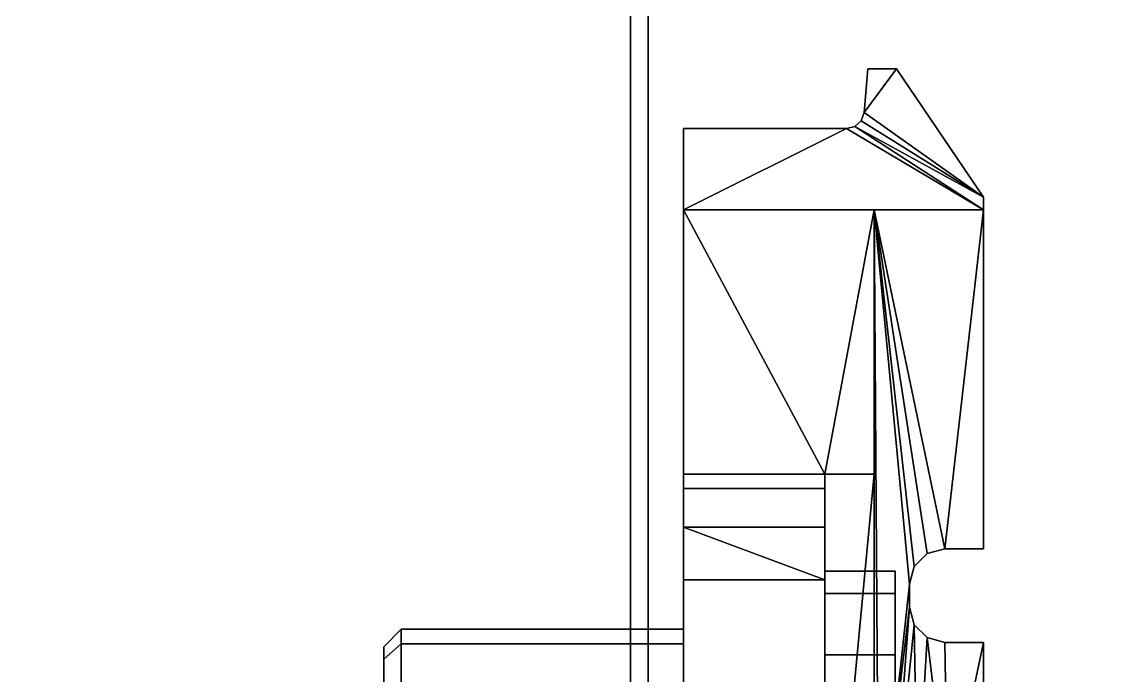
# Model space of a CAD drawing. Extents: x -234 to 3254, y -500 to 80.
# Drawn here: x 1538.75 to 1569.95, y -390.97 to -372.42 of the extents above; entities that cross this region are included whole.
import ezdxf

# ---------------------------------------------------------------- set-up
doc = ezdxf.new("R2010")
doc.units = 0

# ---------------------------------------------------------------- blocks, each defined once
blk = doc.blocks.new('Rack florencia.alacena 2p torre[1].Suelo1', base_point=(18, 19))
at = {"layer": 'e-negro', "color": 0}
for points in [[(18, 19), (18, 450), (982, 450), (982, 19)], [(18, 19, 18), (18, 450, 18), (982, 450, 18), (982, 19, 18)]]:
    blk.add_3dface(points, dxfattribs=at)
at = {"layer": 'negro', "color": 0}
blk.add_3dface([(18, 19, 18), (18, 450, 18), (18, 450), (18, 19)], dxfattribs=at)
blk = doc.blocks.new('Rack florencia.alacena 2p torre[1].Suelo')
at = {"layer": 'Taladro', "extrusion": (1, 0, 0)}
blk.add_circle((68.92, 9, 18), 2.6, dxfattribs=at)
blk.add_circle((68.92, 9, 18), 2.6, dxfattribs=at)
blk.add_circle((68.92, 9, 18), 2.6, dxfattribs=at)
at = {"layer": 'e-negro'}
blk.add_blockref('Rack florencia.alacena 2p torre[1].Suelo1', (18, 19), dxfattribs=at)
blk = doc.blocks.new('Rack florencia.alacena 2p torre[1].Techo1', base_point=(982, 19, 381))
at = {"layer": 'e-negro', "color": 0}
for points in [[(982, 19, 381), (982, 450, 381), (18, 450, 381), (18, 19, 381)], [(982, 19, 363), (982, 450, 363), (18, 450, 363), (18, 19, 363)], [(18, 450, 363), (18, 19, 363), (18, 19, 381), (18, 450, 381)]]:
    blk.add_3dface(points, dxfattribs=at)
blk = doc.blocks.new('Rack florencia.alacena 2p torre[1].Techo')
at = {"layer": 'Taladro', "extrusion": (1, 0, 0)}
blk.add_circle((68.92, 372, 18), 2.6, dxfattribs=at)
blk.add_circle((68.92, 372, 18), 2.6, dxfattribs=at)
blk.add_circle((68.92, 372, 18), 2.6, dxfattribs=at)
at = {"layer": 'e-negro'}
blk.add_blockref('Rack florencia.alacena 2p torre[1].Techo1', (982, 19, 381), dxfattribs=at)
blk = doc.blocks.new('Rack florencia.alacena 2p torre[1].Lateral Izquierdo1', base_point=(0, 19, 381))
at = {"layer": 'e-negro', "color": 0}
blk.add_3dface([(18, 19, 381), (18, 450, 381), (18, 450), (18, 19)], dxfattribs=at)
at = {"layer": 'negro', "color": 0}
for points in [[(18, 19, 381), (18, 450, 381), (0, 450, 381), (0, 19, 381)], [(18, 450), (18, 19), (0, 19), (0, 450)]]:
    blk.add_3dface(points, dxfattribs=at)
blk = doc.blocks.new('Rack florencia.alacena 2p torre[1].Lateral Izquierdo2', base_point=(19.5, 61.75, 336.5))
at = {"layer": 'ACCESSORY', "color": 0, "invisible_edges": 8}
for points in [[(25.53, 76.25, 316.25), (24.614, 75.006, 316.25), (28, 72.611, 316.25), (25.53, 76.25, 316.25)], [(25.53, 76.25, 316.25), (24.723, 76.25, 316.25), (24.614, 75.006, 316.25), (25.53, 76.25, 316.25)], [(25.53, 76.25, 305.75), (28, 72.611, 305.75), (24.614, 75.006, 305.75), (25.53, 76.25, 305.75)], [(24.723, 76.25, 305.75), (25.53, 76.25, 305.75), (24.614, 75.006, 305.75), (24.723, 76.25, 305.75)], [(24.614, 75.006, 316.25), (24.534, 74.775, 316.25), (28, 72.611, 316.25), (24.614, 75.006, 316.25)], [(24.534, 74.775, 305.75), (24.614, 75.006, 305.75), (28, 72.611, 305.75), (24.534, 74.775, 305.75)], [(24.116, 74.55, 316.25), (28, 72.25, 316.25), (24.353, 74.61, 316.25), (24.116, 74.55, 316.25)], [(24.116, 74.55, 316.25), (24.353, 74.61, 316.25), (24.353, 74.61, 305.75), (24.116, 74.55, 316.25)], [(24.116, 74.55, 305.75), (24.116, 74.55, 316.25), (24.353, 74.61, 305.75), (24.116, 74.55, 305.75)], [(24.353, 74.61, 305.75), (28, 72.25, 305.75), (24.116, 74.55, 305.75), (24.353, 74.61, 305.75)], [(24.534, 74.775, 316.25), (24.353, 74.61, 316.25), (28, 72.611, 316.25), (24.534, 74.775, 316.25)], [(24.534, 74.775, 305.75), (28, 72.611, 305.75), (24.353, 74.61, 305.75), (24.534, 74.775, 305.75)], [(28, 72.611, 316.25), (24.353, 74.61, 316.25), (28, 72.25, 316.25), (28, 72.611, 316.25)], [(28, 72.611, 305.75), (28, 72.25, 305.75), (24.353, 74.61, 305.75), (28, 72.611, 305.75)], [(19.5, 74.55, 316.25), (19.5, 72.25, 316.25), (24.116, 74.55, 316.25), (19.5, 74.55, 316.25)], [(19.5, 72.25, 316.25), (28, 72.25, 316.25), (24.116, 74.55, 316.25), (19.5, 72.25, 316.25)], [(19.5, 74.55, 316.25), (19.5, 72.25, 305.75), (19.5, 72.25, 316.25), (19.5, 74.55, 316.25)], [(19.5, 74.55, 305.75), (19.5, 72.25, 305.75), (19.5, 74.55, 316.25), (19.5, 74.55, 305.75)], [(19.5, 74.55, 305.75), (24.116, 74.55, 305.75), (19.5, 72.25, 305.75), (19.5, 74.55, 305.75)], [(19.5, 72.25, 305.75), (24.116, 74.55, 305.75), (28, 72.25, 305.75), (19.5, 72.25, 305.75)], [(28, 72.25, 316.25), (28, 72.611, 305.75), (28, 72.611, 316.25), (28, 72.25, 316.25)], [(28, 72.25, 316.25), (28, 72.25, 305.75), (28, 72.611, 305.75), (28, 72.25, 316.25)], [(19.5, 72.25, 319.5), (19.5, 64.75, 319.5), (23.5, 64.75, 319.5), (19.5, 72.25, 319.5)], [(19.5, 72.25, 319.5), (19.5, 72.25, 316.25), (19.5, 64.75, 319.5), (19.5, 72.25, 319.5)], [(19.5, 64.75, 319.5), (19.5, 72.25, 316.25), (19.5, 64.75, 302.5), (19.5, 64.75, 319.5)], [(24.9, 72.25, 319.5), (19.5, 72.25, 319.5), (23.5, 64.75, 319.5), (24.9, 72.25, 319.5)], [(19.5, 72.25, 319.5), (24.9, 72.25, 319.5), (24.9, 72.25, 316.5), (19.5, 72.25, 319.5)], [(19.5, 72.25, 316.25), (19.5, 72.25, 319.5), (24.9, 72.25, 316.5), (19.5, 72.25, 316.25)], [(19.5, 72.25, 305.75), (19.5, 64.75, 302.5), (19.5, 72.25, 316.25), (19.5, 72.25, 305.75)], [(19.5, 72.25, 302.5), (19.5, 64.75, 302.5), (19.5, 72.25, 305.75), (19.5, 72.25, 302.5)], [(19.5, 72.25, 305.75), (28, 72.25, 305.75), (24.9, 72.25, 305.5), (19.5, 72.25, 305.75)], [(19.5, 72.25, 302.5), (19.5, 72.25, 305.75), (24.9, 72.25, 305.5), (19.5, 72.25, 302.5)], [(24.9, 72.25, 302.5), (19.5, 72.25, 302.5), (24.9, 72.25, 305.5), (24.9, 72.25, 302.5)], [(24.9, 64.75, 319.5), (24.9, 72.25, 319.5), (23.5, 64.75, 319.5), (24.9, 64.75, 319.5)], [(24.9, 64.75, 302.5), (23.5, 64.75, 302.5), (24.9, 72.25, 302.5), (24.9, 64.75, 302.5)], [(24.9, 72.25, 319.5), (24.9, 64.75, 319.5), (24.9, 72.25, 316.5), (24.9, 72.25, 319.5)], [(24.9, 72.25, 316.5), (24.9, 64.75, 319.5), (24.9, 44.25, 316.5), (24.9, 72.25, 316.5)], [(25.034, 53.667, 316.5), (24.9, 72.25, 316.5), (24.9, 44.25, 316.5), (25.034, 53.667, 316.5)], [(25.034, 53.667, 316.5), (25.9, 61.63, 316.5), (24.9, 72.25, 316.5), (25.034, 53.667, 316.5)], [(25.9, 61.63, 316.5), (26.034, 62.13, 316.5), (24.9, 72.25, 316.5), (25.9, 61.63, 316.5)], [(26.034, 62.13, 316.5), (26.4, 62.496, 316.5), (24.9, 72.25, 316.5), (26.034, 62.13, 316.5)], [(26.9, 62.63, 316.5), (24.9, 72.25, 316.5), (26.4, 62.496, 316.5), (26.9, 62.63, 316.5)], [(28, 72.25, 316.5), (24.9, 72.25, 316.5), (26.9, 62.63, 316.5), (28, 72.25, 316.5)], [(28, 72.25, 305.5), (24.9, 72.25, 305.5), (28, 72.25, 305.75), (28, 72.25, 305.5)], [(24.9, 72.25, 305.5), (25.034, 53.667, 305.5), (24.9, 44.25, 305.5), (24.9, 72.25, 305.5)], [(24.9, 72.25, 305.5), (24.9, 44.25, 305.5), (24.9, 64.75, 302.5), (24.9, 72.25, 305.5)], [(24.9, 72.25, 305.5), (25.9, 61.63, 305.5), (25.034, 53.667, 305.5), (24.9, 72.25, 305.5)], [(26.034, 62.13, 305.5), (25.9, 61.63, 305.5), (24.9, 72.25, 305.5), (26.034, 62.13, 305.5)], [(26.4, 62.496, 305.5), (26.034, 62.13, 305.5), (24.9, 72.25, 305.5), (26.4, 62.496, 305.5)], [(26.9, 62.63, 305.5), (26.4, 62.496, 305.5), (24.9, 72.25, 305.5), (26.9, 62.63, 305.5)], [(28, 72.25, 305.5), (26.9, 62.63, 305.5), (24.9, 72.25, 305.5), (28, 72.25, 305.5)], [(24.9, 72.25, 302.5), (24.9, 72.25, 305.5), (24.9, 64.75, 302.5), (24.9, 72.25, 302.5)], [(28, 62.63, 316.5), (28, 72.25, 316.5), (26.9, 62.63, 316.5), (28, 62.63, 316.5)], [(28, 72.25, 305.5), (28, 62.63, 305.5), (26.9, 62.63, 305.5), (28, 72.25, 305.5)], [(28, 72.25, 316.5), (28, 62.63, 316.5), (28, 72.25, 316.25), (28, 72.25, 316.5)], [(28, 72.25, 316.25), (28, 62.63, 316.5), (28, 72.25, 305.75), (28, 72.25, 316.25)], [(28, 62.63, 305.5), (28, 72.25, 305.75), (28, 62.63, 316.5), (28, 62.63, 305.5)], [(28, 72.25, 305.5), (28, 72.25, 305.75), (28, 62.63, 305.5), (28, 72.25, 305.5)], [(19.5, 64.75, 333.5), (19.5, 57.25, 330.1), (19.5, 61.75, 336.5), (19.5, 64.75, 333.5)], [(19.5, 64.348, 335), (19.5, 64.75, 333.5), (19.5, 61.75, 336.5), (19.5, 64.348, 335)], [(19.5, 64.75, 333.5), (19.5, 58.8, 329.685), (19.5, 57.25, 330.1), (19.5, 64.75, 333.5)], [(19.5, 64.75, 333.5), (19.5, 64.75, 319.5), (19.5, 57.25, 323.9), (19.5, 64.75, 333.5)], [(19.5, 64.75, 333.5), (19.5, 59.935, 328.55), (19.5, 58.8, 329.685), (19.5, 64.75, 333.5)], [(19.5, 64.75, 333.5), (19.5, 60.35, 327), (19.5, 59.935, 328.55), (19.5, 64.75, 333.5)], [(19.5, 64.75, 333.5), (19.5, 59.935, 325.45), (19.5, 60.35, 327), (19.5, 64.75, 333.5)], [(19.5, 64.75, 319.5), (19.5, 53.025, 314.025), (19.5, 57.25, 323.9), (19.5, 64.75, 319.5)], [(19.5, 53.025, 314.025), (19.5, 64.75, 319.5), (19.5, 53.3, 313), (19.5, 53.025, 314.025)], [(19.5, 53.3, 313), (19.5, 64.75, 319.5), (19.5, 64.75, 302.5), (19.5, 53.3, 313)], [(19.5, 53.3, 313), (19.5, 64.75, 302.5), (19.5, 53.3, 309), (19.5, 53.3, 313)], [(19.5, 53.025, 307.975), (19.5, 53.3, 309), (19.5, 64.75, 302.5), (19.5, 53.025, 307.975)], [(19.5, 57.25, 298.1), (19.5, 53.025, 307.975), (19.5, 64.75, 302.5), (19.5, 57.25, 298.1)], [(19.5, 58.8, 297.685), (19.5, 57.25, 298.1), (19.5, 64.75, 302.5), (19.5, 58.8, 297.685)], [(19.5, 59.935, 296.55), (19.5, 58.8, 297.685), (19.5, 64.75, 302.5), (19.5, 59.935, 296.55)], [(19.5, 60.35, 295), (19.5, 59.935, 296.55), (19.5, 64.75, 302.5), (19.5, 60.35, 295)], [(19.5, 64.75, 288.5), (19.5, 60.35, 295), (19.5, 64.75, 302.5), (19.5, 64.75, 288.5)], [(19.5, 60.35, 295), (19.5, 64.75, 288.5), (19.5, 59.935, 293.45), (19.5, 60.35, 295)], [(19.5, 58.8, 292.315), (19.5, 59.935, 293.45), (19.5, 64.75, 288.5), (19.5, 58.8, 292.315)], [(19.5, 61.75, 285.5), (19.5, 58.8, 292.315), (19.5, 64.75, 288.5), (19.5, 61.75, 285.5)], [(19.5, 64.75, 288.5), (19.5, 64.348, 287), (19.5, 61.75, 285.5), (19.5, 64.75, 288.5)], [(23.5, 64.75, 333.5), (23.5, 64.348, 335), (23.5, 57.25, 331.75), (23.5, 64.75, 333.5)], [(23.5, 64.75, 319.5), (23.5, 64.75, 333.5), (23.5, 57.25, 331.75), (23.5, 64.75, 319.5)], [(23.5, 64.75, 319.5), (23.5, 61.364, 329.375), (23.5, 62, 327), (23.5, 64.75, 319.5)], [(23.5, 64.75, 319.5), (23.5, 62, 327), (23.5, 61.364, 324.625), (23.5, 64.75, 319.5)], [(23.5, 64.75, 319.5), (23.5, 61.364, 324.625), (23.5, 59.625, 322.886), (23.5, 64.75, 319.5)], [(23.5, 64.75, 319.5), (23.5, 59.625, 322.886), (23.5, 57.25, 322.25), (23.5, 64.75, 319.5)], [(23.5, 64.75, 319.5), (23.5, 57.25, 322.25), (23.5, 49.75, 319.5), (23.5, 64.75, 319.5)], [(23.5, 49.75, 319.5), (24.9, 44.25, 319.5), (24.9, 64.75, 319.5), (23.5, 49.75, 319.5)], [(23.5, 64.75, 319.5), (23.5, 49.75, 319.5), (24.9, 64.75, 319.5), (23.5, 64.75, 319.5)], [(23.5, 64.75, 302.5), (24.9, 64.75, 302.5), (23.5, 49.75, 302.5), (23.5, 64.75, 302.5)], [(23.5, 49.75, 302.5), (23.5, 57.25, 299.75), (23.5, 64.75, 302.5), (23.5, 49.75, 302.5)], [(23.5, 57.25, 299.75), (23.5, 59.625, 299.114), (23.5, 64.75, 302.5), (23.5, 57.25, 299.75)], [(23.5, 59.625, 299.114), (23.5, 61.364, 297.375), (23.5, 64.75, 302.5), (23.5, 59.625, 299.114)], [(23.5, 61.364, 297.375), (23.5, 62, 295), (23.5, 64.75, 302.5), (23.5, 61.364, 297.375)], [(23.5, 64.75, 302.5), (23.5, 62, 295), (23.5, 64.75, 288.5), (23.5, 64.75, 302.5)], [(24.9, 64.75, 302.5), (24.9, 44.25, 302.5), (23.5, 49.75, 302.5), (24.9, 64.75, 302.5)], [(23.5, 62, 295), (23.5, 61.364, 292.625), (23.5, 64.75, 288.5), (23.5, 62, 295)], [(23.5, 61.364, 292.625), (23.5, 59.625, 290.886), (23.5, 64.75, 288.5), (23.5, 61.364, 292.625)], [(23.5, 59.625, 290.886), (23.5, 64.348, 287), (23.5, 64.75, 288.5), (23.5, 59.625, 290.886)], [(24.9, 44.25, 319.5), (24.9, 44.25, 316.5), (24.9, 64.75, 319.5), (24.9, 44.25, 319.5)], [(24.9, 44.25, 305.5), (24.9, 44.25, 302.5), (24.9, 64.75, 302.5), (24.9, 44.25, 305.5)], [(19.5, 63.25, 336.098), (19.5, 64.348, 335), (19.5, 61.75, 336.5), (19.5, 63.25, 336.098)], [(19.5, 64.348, 287), (19.5, 63.25, 285.902), (19.5, 61.75, 285.5), (19.5, 64.348, 287)], [(23.5, 64.348, 335), (23.5, 63.25, 336.098), (23.5, 57.25, 331.75), (23.5, 64.348, 335)], [(23.5, 63.25, 285.902), (23.5, 64.348, 287), (23.5, 59.625, 290.886), (23.5, 63.25, 285.902)], [(19.5, 61.75, 336.5), (23.5, 61.75, 336.5), (19.5, 63.25, 336.098), (19.5, 61.75, 336.5)], [(23.5, 63.25, 336.098), (19.5, 63.25, 336.098), (23.5, 61.75, 336.5), (23.5, 63.25, 336.098)], [(23.5, 63.25, 336.098), (23.5, 61.75, 336.5), (23.5, 57.25, 331.75), (23.5, 63.25, 336.098)], [(23.5, 63.25, 285.902), (23.5, 59.625, 290.886), (23.5, 61.75, 285.5), (23.5, 63.25, 285.902)], [(25.5, 61.364, 329.375), (25.5, 53.136, 329.375), (25.5, 62, 327), (25.5, 61.364, 329.375)], [(25.5, 53.136, 329.375), (25.5, 52.5, 327), (25.5, 62, 327), (25.5, 53.136, 329.375)], [(25.5, 62, 327), (25.5, 52.5, 327), (25.5, 61.364, 324.625), (25.5, 62, 327)], [(25.5, 61.364, 297.375), (25.5, 53.136, 297.375), (25.5, 62, 295), (25.5, 61.364, 297.375)], [(25.5, 53.136, 297.375), (25.5, 52.5, 295), (25.5, 62, 295), (25.5, 53.136, 297.375)], [(25.5, 62, 295), (25.5, 52.5, 295), (25.5, 61.364, 292.625), (25.5, 62, 295)], [(19.5, 61.75, 336.5), (19.5, 57.25, 330.1), (19.5, 52.75, 336.5), (19.5, 61.75, 336.5)], [(19.5, 57.25, 291.9), (19.5, 58.8, 292.315), (19.5, 61.75, 285.5), (19.5, 57.25, 291.9)], [(19.5, 52.75, 285.5), (19.5, 57.25, 291.9), (19.5, 61.75, 285.5), (19.5, 52.75, 285.5)], [(23.5, 61.75, 336.5), (23.5, 52.75, 336.5), (23.5, 57.25, 331.75), (23.5, 61.75, 336.5)], [(23.5, 59.625, 290.886), (23.5, 57.25, 290.25), (23.5, 61.75, 285.5), (23.5, 59.625, 290.886)], [(23.5, 61.75, 285.5), (23.5, 57.25, 290.25), (23.5, 52.75, 285.5), (23.5, 61.75, 285.5)], [(25.9, 60.98, 316.5), (25.9, 61.63, 316.5), (25.034, 53.667, 316.5), (25.9, 60.98, 316.5)], [(25.9, 60.98, 305.5), (25.034, 53.667, 305.5), (25.9, 61.63, 305.5), (25.9, 60.98, 305.5)], [(25.5, 59.625, 331.114), (25.5, 54.875, 331.114), (25.5, 61.364, 329.375), (25.5, 59.625, 331.114)], [(25.5, 53.136, 329.375), (25.5, 61.364, 329.375), (25.5, 54.875, 331.114), (25.5, 53.136, 329.375)], [(25.5, 53.136, 324.625), (25.5, 61.364, 324.625), (25.5, 52.5, 327), (25.5, 53.136, 324.625)], [(25.5, 59.625, 322.886), (25.5, 61.364, 324.625), (25.5, 53.136, 324.625), (25.5, 59.625, 322.886)], [(25.5, 59.625, 299.114), (25.5, 54.875, 299.114), (25.5, 61.364, 297.375), (25.5, 59.625, 299.114)], [(25.5, 53.136, 297.375), (25.5, 61.364, 297.375), (25.5, 54.875, 299.114), (25.5, 53.136, 297.375)], [(25.5, 53.136, 292.625), (25.5, 61.364, 292.625), (25.5, 52.5, 295), (25.5, 53.136, 292.625)], [(25.5, 59.625, 290.886), (25.5, 61.364, 292.625), (25.5, 53.136, 292.625), (25.5, 59.625, 290.886)], [(25.427, 54.484, 316.5), (25.9, 60.98, 316.5), (25.034, 53.667, 316.5), (25.427, 54.484, 316.5)], [(25.427, 54.484, 305.5), (25.034, 53.667, 305.5), (25.9, 60.98, 305.5), (25.427, 54.484, 305.5)], [(25.9, 60.98, 316.5), (25.427, 54.484, 316.5), (26.034, 60.48, 316.5), (25.9, 60.98, 316.5)], [(26.034, 60.48, 305.5), (25.427, 54.484, 305.5), (25.9, 60.98, 305.5), (26.034, 60.48, 305.5)], [(26.125, 55.063, 316.5), (26.034, 60.48, 316.5), (25.427, 54.484, 316.5), (26.125, 55.063, 316.5)], [(25.427, 54.484, 305.5), (26.034, 60.48, 305.5), (26.125, 55.063, 305.5), (25.427, 54.484, 305.5)], [(26.4, 60.114, 316.5), (26.034, 60.48, 316.5), (26.125, 55.063, 316.5), (26.4, 60.114, 316.5)], [(26.4, 60.114, 305.5), (26.125, 55.063, 305.5), (26.034, 60.48, 305.5), (26.4, 60.114, 305.5)], [(27, 55.3, 316.5), (26.4, 60.114, 316.5), (26.125, 55.063, 316.5), (27, 55.3, 316.5)], [(27, 55.3, 305.5), (26.125, 55.063, 305.5), (26.4, 60.114, 305.5), (27, 55.3, 305.5)], [(26.9, 59.98, 316.5), (26.4, 60.114, 316.5), (27, 55.3, 316.5), (26.9, 59.98, 316.5)], [(26.9, 59.98, 305.5), (27, 55.3, 305.5), (26.4, 60.114, 305.5), (26.9, 59.98, 305.5)], [(28, 59.98, 316.5), (26.9, 59.98, 316.5), (27, 55.3, 316.5), (28, 59.98, 316.5)], [(26.9, 59.98, 305.5), (28, 59.98, 305.5), (27, 55.3, 305.5), (26.9, 59.98, 305.5)], [(28, 55.3, 316.5), (28, 59.98, 316.5), (27, 55.3, 316.5), (28, 55.3, 316.5)], [(28, 59.98, 305.5), (28, 55.3, 305.5), (27, 55.3, 305.5), (28, 59.98, 305.5)], [(28, 59.98, 316.5), (28, 55.3, 316.5), (28, 59.98, 305.5), (28, 59.98, 316.5)], [(28, 55.3, 316.5), (28, 55.3, 305.5), (28, 59.98, 305.5), (28, 55.3, 316.5)], [(11, 59.502, 328.3), (11, 59.85, 327), (11, 54.65, 327), (11, 59.502, 328.3)], [(11, 54.65, 327), (11, 59.85, 327), (11, 54.998, 325.7), (11, 54.65, 327)], [(11, 59.502, 325.7), (11, 54.998, 325.7), (11, 59.85, 327), (11, 59.502, 325.7)], [(11, 59.502, 296.3), (11, 59.85, 295), (11, 54.65, 295), (11, 59.502, 296.3)], [(11, 54.65, 295), (11, 59.85, 295), (11, 54.998, 293.7), (11, 54.65, 295)], [(11, 59.502, 293.7), (11, 54.998, 293.7), (11, 59.85, 295), (11, 59.502, 293.7)], [(25.5, 57.25, 331.75), (25.5, 54.875, 331.114), (25.5, 59.625, 331.114), (25.5, 57.25, 331.75)], [(25.5, 54.875, 322.886), (25.5, 59.625, 322.886), (25.5, 53.136, 324.625), (25.5, 54.875, 322.886)], [(25.5, 54.875, 322.886), (25.5, 57.25, 322.25), (25.5, 59.625, 322.886), (25.5, 54.875, 322.886)], [(25.5, 57.25, 299.75), (25.5, 54.875, 299.114), (25.5, 59.625, 299.114), (25.5, 57.25, 299.75)], [(25.5, 54.875, 290.886), (25.5, 59.625, 290.886), (25.5, 53.136, 292.625), (25.5, 54.875, 290.886)], [(25.5, 54.875, 290.886), (25.5, 57.25, 290.25), (25.5, 59.625, 290.886), (25.5, 54.875, 290.886)], [(11, 59.502, 328.3), (11, 54.998, 328.3), (11, 58.55, 329.252), (11, 59.502, 328.3)], [(11, 54.998, 328.3), (11, 59.502, 328.3), (11, 54.65, 327), (11, 54.998, 328.3)], [(11, 55.95, 324.748), (11, 54.998, 325.7), (11, 59.502, 325.7), (11, 55.95, 324.748)], [(11, 58.55, 324.748), (11, 55.95, 324.748), (11, 59.502, 325.7), (11, 58.55, 324.748)], [(11, 59.502, 296.3), (11, 54.998, 296.3), (11, 58.55, 297.252), (11, 59.502, 296.3)], [(11, 54.998, 296.3), (11, 59.502, 296.3), (11, 54.65, 295), (11, 54.998, 296.3)], [(11, 55.95, 292.748), (11, 54.998, 293.7), (11, 59.502, 293.7), (11, 55.95, 292.748)], [(11, 58.55, 292.748), (11, 55.95, 292.748), (11, 59.502, 293.7), (11, 58.55, 292.748)]]:
    blk.add_3dface(points, dxfattribs=at)
at = {"layer": 'ACCESSORY', "color": 0}
for points in [[(24.723, 76.25, 316.25), (24.723, 76.25, 305.75), (24.614, 75.006, 305.75), (24.614, 75.006, 316.25)], [(24.723, 76.25, 305.75), (24.723, 76.25, 316.25), (25.53, 76.25, 316.25), (25.53, 76.25, 305.75)], [(28, 72.611, 316.25), (28, 72.611, 305.75), (25.53, 76.25, 305.75), (25.53, 76.25, 316.25)], [(24.614, 75.006, 316.25), (24.614, 75.006, 305.75), (24.534, 74.775, 305.75), (24.534, 74.775, 316.25)], [(24.534, 74.775, 316.25), (24.534, 74.775, 305.75), (24.353, 74.61, 305.75), (24.353, 74.61, 316.25)], [(24.116, 74.55, 305.75), (19.5, 74.55, 305.75), (19.5, 74.55, 316.25), (24.116, 74.55, 316.25)], [(28, 72.25, 316.25), (19.5, 72.25, 316.25), (24.9, 72.25, 316.5), (28, 72.25, 316.5)], [(23.5, 64.75, 302.5), (19.5, 64.75, 302.5), (19.5, 72.25, 302.5), (24.9, 72.25, 302.5)], [(19.5, 64.75, 333.5), (19.5, 64.348, 335), (23.5, 64.348, 335), (23.5, 64.75, 333.5)], [(19.5, 58.8, 324.315), (19.5, 59.935, 325.45), (19.5, 64.75, 333.5), (19.5, 57.25, 323.9)], [(23.5, 64.75, 333.5), (23.5, 64.75, 319.5), (19.5, 64.75, 319.5), (19.5, 64.75, 333.5)], [(23.5, 64.75, 288.5), (19.5, 64.75, 288.5), (19.5, 64.75, 302.5), (23.5, 64.75, 302.5)], [(19.5, 64.348, 287), (19.5, 64.75, 288.5), (23.5, 64.75, 288.5), (23.5, 64.348, 287)], [(23.5, 59.625, 331.114), (23.5, 61.364, 329.375), (23.5, 64.75, 319.5), (23.5, 57.25, 331.75)], [(19.5, 64.348, 335), (19.5, 63.25, 336.098), (23.5, 63.25, 336.098), (23.5, 64.348, 335)], [(19.5, 63.25, 285.902), (19.5, 64.348, 287), (23.5, 64.348, 287), (23.5, 63.25, 285.902)], [(19.5, 61.75, 285.5), (19.5, 63.25, 285.902), (23.5, 63.25, 285.902), (23.5, 61.75, 285.5)], [(26.034, 62.13, 305.5), (26.4, 62.496, 305.5), (26.4, 62.496, 316.5), (26.034, 62.13, 316.5)], [(26.4, 62.496, 305.5), (26.9, 62.63, 305.5), (26.9, 62.63, 316.5), (26.4, 62.496, 316.5)], [(26.9, 62.63, 316.5), (26.9, 62.63, 305.5), (28, 62.63, 305.5), (28, 62.63, 316.5)], [(25.9, 61.63, 305.5), (26.034, 62.13, 305.5), (26.034, 62.13, 316.5), (25.9, 61.63, 316.5)], [(23.5, 62, 327), (23.5, 61.364, 329.375), (25.5, 61.364, 329.375), (25.5, 62, 327)], [(23.5, 61.364, 324.625), (23.5, 62, 327), (25.5, 62, 327), (25.5, 61.364, 324.625)], [(23.5, 62, 295), (23.5, 61.364, 297.375), (25.5, 61.364, 297.375), (25.5, 62, 295)], [(23.5, 61.364, 292.625), (23.5, 62, 295), (25.5, 62, 295), (25.5, 61.364, 292.625)], [(19.5, 52.75, 336.5), (23.5, 52.75, 336.5), (23.5, 61.75, 336.5), (19.5, 61.75, 336.5)], [(23.5, 52.75, 285.5), (19.5, 52.75, 285.5), (19.5, 61.75, 285.5), (23.5, 61.75, 285.5)], [(25.9, 61.63, 305.5), (25.9, 61.63, 316.5), (25.9, 60.98, 316.5), (25.9, 60.98, 305.5)], [(23.5, 61.364, 329.375), (23.5, 59.625, 331.114), (25.5, 59.625, 331.114), (25.5, 61.364, 329.375)], [(23.5, 59.625, 322.886), (23.5, 61.364, 324.625), (25.5, 61.364, 324.625), (25.5, 59.625, 322.886)], [(23.5, 61.364, 297.375), (23.5, 59.625, 299.114), (25.5, 59.625, 299.114), (25.5, 61.364, 297.375)], [(23.5, 59.625, 290.886), (23.5, 61.364, 292.625), (25.5, 61.364, 292.625), (25.5, 59.625, 290.886)], [(26.034, 60.48, 305.5), (25.9, 60.98, 305.5), (25.9, 60.98, 316.5), (26.034, 60.48, 316.5)], [(11.5, 59.935, 328.55), (11.5, 60.35, 327), (11, 59.85, 327), (11, 59.502, 328.3)], [(11.5, 60.35, 327), (11.5, 59.935, 325.45), (11, 59.502, 325.7), (11, 59.85, 327)], [(11.5, 59.935, 296.55), (11.5, 60.35, 295), (11, 59.85, 295), (11, 59.502, 296.3)], [(11.5, 60.35, 295), (11.5, 59.935, 293.45), (11, 59.502, 293.7), (11, 59.85, 295)], [(11.5, 60.35, 327), (11.5, 59.935, 328.55), (19.5, 59.935, 328.55), (19.5, 60.35, 327)], [(11.5, 59.935, 325.45), (11.5, 60.35, 327), (19.5, 60.35, 327), (19.5, 59.935, 325.45)], [(11.5, 60.35, 295), (11.5, 59.935, 296.55), (19.5, 59.935, 296.55), (19.5, 60.35, 295)], [(11.5, 59.935, 293.45), (11.5, 60.35, 295), (19.5, 60.35, 295), (19.5, 59.935, 293.45)], [(26.4, 60.114, 305.5), (26.034, 60.48, 305.5), (26.034, 60.48, 316.5), (26.4, 60.114, 316.5)], [(11.5, 58.8, 329.685), (11.5, 59.935, 328.55), (11, 59.502, 328.3), (11, 58.55, 329.252)], [(11.5, 59.935, 325.45), (11.5, 58.8, 324.315), (11, 58.55, 324.748), (11, 59.502, 325.7)], [(11.5, 58.8, 297.685), (11.5, 59.935, 296.55), (11, 59.502, 296.3), (11, 58.55, 297.252)], [(11.5, 59.935, 293.45), (11.5, 58.8, 292.315), (11, 58.55, 292.748), (11, 59.502, 293.7)], [(11.5, 59.935, 328.55), (11.5, 58.8, 329.685), (19.5, 58.8, 329.685), (19.5, 59.935, 328.55)], [(11.5, 58.8, 324.315), (11.5, 59.935, 325.45), (19.5, 59.935, 325.45), (19.5, 58.8, 324.315)], [(11.5, 59.935, 296.55), (11.5, 58.8, 297.685), (19.5, 58.8, 297.685), (19.5, 59.935, 296.55)], [(11.5, 58.8, 292.315), (11.5, 59.935, 293.45), (19.5, 59.935, 293.45), (19.5, 58.8, 292.315)], [(26.9, 59.98, 305.5), (26.4, 60.114, 305.5), (26.4, 60.114, 316.5), (26.9, 59.98, 316.5)], [(26.9, 59.98, 305.5), (26.9, 59.98, 316.5), (28, 59.98, 316.5), (28, 59.98, 305.5)], [(23.5, 59.625, 331.114), (23.5, 57.25, 331.75), (25.5, 57.25, 331.75), (25.5, 59.625, 331.114)], [(23.5, 57.25, 322.25), (23.5, 59.625, 322.886), (25.5, 59.625, 322.886), (25.5, 57.25, 322.25)], [(23.5, 59.625, 299.114), (23.5, 57.25, 299.75), (25.5, 57.25, 299.75), (25.5, 59.625, 299.114)], [(23.5, 57.25, 290.25), (23.5, 59.625, 290.886), (25.5, 59.625, 290.886), (25.5, 57.25, 290.25)]]:
    blk.add_3dface(points, dxfattribs=at)
blk = doc.blocks.new('Rack florencia.alacena 2p torre[1].Lateral Izquierdo3', base_point=(19.5, 61.75, 97))
at = {"layer": 'ACCESSORY', "color": 0, "invisible_edges": 8}
for points in [[(25.53, 76.25, 76.75), (24.614, 75.006, 76.75), (28, 72.611, 76.75), (25.53, 76.25, 76.75)], [(25.53, 76.25, 76.75), (24.723, 76.25, 76.75), (24.614, 75.006, 76.75), (25.53, 76.25, 76.75)], [(25.53, 76.25, 66.25), (28, 72.611, 66.25), (24.614, 75.006, 66.25), (25.53, 76.25, 66.25)], [(24.723, 76.25, 66.25), (25.53, 76.25, 66.25), (24.614, 75.006, 66.25), (24.723, 76.25, 66.25)], [(24.614, 75.006, 76.75), (24.534, 74.775, 76.75), (28, 72.611, 76.75), (24.614, 75.006, 76.75)], [(24.534, 74.775, 66.25), (24.614, 75.006, 66.25), (28, 72.611, 66.25), (24.534, 74.775, 66.25)], [(24.116, 74.55, 76.75), (28, 72.25, 76.75), (24.353, 74.61, 76.75), (24.116, 74.55, 76.75)], [(24.116, 74.55, 76.75), (24.353, 74.61, 76.75), (24.353, 74.61, 66.25), (24.116, 74.55, 76.75)], [(24.116, 74.55, 66.25), (24.116, 74.55, 76.75), (24.353, 74.61, 66.25), (24.116, 74.55, 66.25)], [(24.353, 74.61, 66.25), (28, 72.25, 66.25), (24.116, 74.55, 66.25), (24.353, 74.61, 66.25)], [(24.534, 74.775, 76.75), (24.353, 74.61, 76.75), (28, 72.611, 76.75), (24.534, 74.775, 76.75)], [(24.534, 74.775, 66.25), (28, 72.611, 66.25), (24.353, 74.61, 66.25), (24.534, 74.775, 66.25)], [(28, 72.611, 76.75), (24.353, 74.61, 76.75), (28, 72.25, 76.75), (28, 72.611, 76.75)], [(28, 72.611, 66.25), (28, 72.25, 66.25), (24.353, 74.61, 66.25), (28, 72.611, 66.25)], [(19.5, 74.55, 76.75), (19.5, 72.25, 76.75), (24.116, 74.55, 76.75), (19.5, 74.55, 76.75)], [(19.5, 72.25, 76.75), (28, 72.25, 76.75), (24.116, 74.55, 76.75), (19.5, 72.25, 76.75)], [(19.5, 74.55, 76.75), (19.5, 72.25, 66.25), (19.5, 72.25, 76.75), (19.5, 74.55, 76.75)], [(19.5, 74.55, 66.25), (19.5, 72.25, 66.25), (19.5, 74.55, 76.75), (19.5, 74.55, 66.25)], [(19.5, 74.55, 66.25), (24.116, 74.55, 66.25), (19.5, 72.25, 66.25), (19.5, 74.55, 66.25)], [(19.5, 72.25, 66.25), (24.116, 74.55, 66.25), (28, 72.25, 66.25), (19.5, 72.25, 66.25)], [(28, 72.25, 76.75), (28, 72.611, 66.25), (28, 72.611, 76.75), (28, 72.25, 76.75)], [(28, 72.25, 76.75), (28, 72.25, 66.25), (28, 72.611, 66.25), (28, 72.25, 76.75)], [(19.5, 72.25, 80), (19.5, 64.75, 80), (23.5, 64.75, 80), (19.5, 72.25, 80)], [(19.5, 72.25, 80), (19.5, 72.25, 76.75), (19.5, 64.75, 80), (19.5, 72.25, 80)], [(19.5, 64.75, 80), (19.5, 72.25, 76.75), (19.5, 64.75, 63), (19.5, 64.75, 80)], [(24.9, 72.25, 80), (19.5, 72.25, 80), (23.5, 64.75, 80), (24.9, 72.25, 80)], [(19.5, 72.25, 80), (24.9, 72.25, 80), (24.9, 72.25, 77), (19.5, 72.25, 80)], [(19.5, 72.25, 76.75), (19.5, 72.25, 80), (24.9, 72.25, 77), (19.5, 72.25, 76.75)], [(19.5, 72.25, 66.25), (19.5, 64.75, 63), (19.5, 72.25, 76.75), (19.5, 72.25, 66.25)], [(19.5, 72.25, 63), (19.5, 64.75, 63), (19.5, 72.25, 66.25), (19.5, 72.25, 63)], [(19.5, 72.25, 66.25), (28, 72.25, 66.25), (24.9, 72.25, 66), (19.5, 72.25, 66.25)], [(19.5, 72.25, 63), (19.5, 72.25, 66.25), (24.9, 72.25, 66), (19.5, 72.25, 63)], [(24.9, 72.25, 63), (19.5, 72.25, 63), (24.9, 72.25, 66), (24.9, 72.25, 63)], [(24.9, 64.75, 80), (24.9, 72.25, 80), (23.5, 64.75, 80), (24.9, 64.75, 80)], [(24.9, 64.75, 63), (23.5, 64.75, 63), (24.9, 72.25, 63), (24.9, 64.75, 63)], [(24.9, 72.25, 80), (24.9, 64.75, 80), (24.9, 72.25, 77), (24.9, 72.25, 80)], [(24.9, 72.25, 77), (24.9, 64.75, 80), (24.9, 44.25, 77), (24.9, 72.25, 77)], [(25.034, 53.667, 77), (24.9, 72.25, 77), (24.9, 44.25, 77), (25.034, 53.667, 77)], [(25.034, 53.667, 77), (25.9, 61.63, 77), (24.9, 72.25, 77), (25.034, 53.667, 77)], [(25.9, 61.63, 77), (26.034, 62.13, 77), (24.9, 72.25, 77), (25.9, 61.63, 77)], [(26.034, 62.13, 77), (26.4, 62.496, 77), (24.9, 72.25, 77), (26.034, 62.13, 77)], [(26.9, 62.63, 77), (24.9, 72.25, 77), (26.4, 62.496, 77), (26.9, 62.63, 77)], [(28, 72.25, 77), (24.9, 72.25, 77), (26.9, 62.63, 77), (28, 72.25, 77)], [(28, 72.25, 66), (24.9, 72.25, 66), (28, 72.25, 66.25), (28, 72.25, 66)], [(24.9, 72.25, 66), (25.034, 53.667, 66), (24.9, 44.25, 66), (24.9, 72.25, 66)], [(24.9, 72.25, 66), (24.9, 44.25, 66), (24.9, 64.75, 63), (24.9, 72.25, 66)], [(24.9, 72.25, 66), (25.9, 61.63, 66), (25.034, 53.667, 66), (24.9, 72.25, 66)], [(26.034, 62.13, 66), (25.9, 61.63, 66), (24.9, 72.25, 66), (26.034, 62.13, 66)], [(26.4, 62.496, 66), (26.034, 62.13, 66), (24.9, 72.25, 66), (26.4, 62.496, 66)], [(26.9, 62.63, 66), (26.4, 62.496, 66), (24.9, 72.25, 66), (26.9, 62.63, 66)], [(28, 72.25, 66), (26.9, 62.63, 66), (24.9, 72.25, 66), (28, 72.25, 66)], [(24.9, 72.25, 63), (24.9, 72.25, 66), (24.9, 64.75, 63), (24.9, 72.25, 63)], [(28, 62.63, 77), (28, 72.25, 77), (26.9, 62.63, 77), (28, 62.63, 77)], [(28, 72.25, 66), (28, 62.63, 66), (26.9, 62.63, 66), (28, 72.25, 66)], [(28, 72.25, 77), (28, 62.63, 77), (28, 72.25, 76.75), (28, 72.25, 77)], [(28, 72.25, 76.75), (28, 62.63, 77), (28, 72.25, 66.25), (28, 72.25, 76.75)], [(28, 62.63, 66), (28, 72.25, 66.25), (28, 62.63, 77), (28, 62.63, 66)], [(28, 72.25, 66), (28, 72.25, 66.25), (28, 62.63, 66), (28, 72.25, 66)], [(19.5, 64.75, 94), (19.5, 57.25, 90.6), (19.5, 61.75, 97), (19.5, 64.75, 94)], [(19.5, 64.348, 95.5), (19.5, 64.75, 94), (19.5, 61.75, 97), (19.5, 64.348, 95.5)], [(19.5, 64.75, 94), (19.5, 58.8, 90.185), (19.5, 57.25, 90.6), (19.5, 64.75, 94)], [(19.5, 64.75, 94), (19.5, 64.75, 80), (19.5, 57.25, 84.4), (19.5, 64.75, 94)], [(19.5, 64.75, 94), (19.5, 59.935, 89.05), (19.5, 58.8, 90.185), (19.5, 64.75, 94)], [(19.5, 64.75, 94), (19.5, 60.35, 87.5), (19.5, 59.935, 89.05), (19.5, 64.75, 94)], [(19.5, 64.75, 94), (19.5, 59.935, 85.95), (19.5, 60.35, 87.5), (19.5, 64.75, 94)], [(19.5, 64.75, 80), (19.5, 53.025, 74.525), (19.5, 57.25, 84.4), (19.5, 64.75, 80)], [(19.5, 53.025, 74.525), (19.5, 64.75, 80), (19.5, 53.3, 73.5), (19.5, 53.025, 74.525)], [(19.5, 53.3, 73.5), (19.5, 64.75, 80), (19.5, 64.75, 63), (19.5, 53.3, 73.5)], [(19.5, 53.3, 73.5), (19.5, 64.75, 63), (19.5, 53.3, 69.5), (19.5, 53.3, 73.5)], [(19.5, 53.025, 68.475), (19.5, 53.3, 69.5), (19.5, 64.75, 63), (19.5, 53.025, 68.475)], [(19.5, 57.25, 58.6), (19.5, 53.025, 68.475), (19.5, 64.75, 63), (19.5, 57.25, 58.6)], [(19.5, 58.8, 58.185), (19.5, 57.25, 58.6), (19.5, 64.75, 63), (19.5, 58.8, 58.185)], [(19.5, 59.935, 57.05), (19.5, 58.8, 58.185), (19.5, 64.75, 63), (19.5, 59.935, 57.05)], [(19.5, 60.35, 55.5), (19.5, 59.935, 57.05), (19.5, 64.75, 63), (19.5, 60.35, 55.5)], [(19.5, 64.75, 49), (19.5, 60.35, 55.5), (19.5, 64.75, 63), (19.5, 64.75, 49)], [(19.5, 60.35, 55.5), (19.5, 64.75, 49), (19.5, 59.935, 53.95), (19.5, 60.35, 55.5)], [(19.5, 58.8, 52.815), (19.5, 59.935, 53.95), (19.5, 64.75, 49), (19.5, 58.8, 52.815)], [(19.5, 61.75, 46), (19.5, 58.8, 52.815), (19.5, 64.75, 49), (19.5, 61.75, 46)], [(19.5, 64.75, 49), (19.5, 64.348, 47.5), (19.5, 61.75, 46), (19.5, 64.75, 49)], [(23.5, 64.75, 94), (23.5, 64.348, 95.5), (23.5, 57.25, 92.25), (23.5, 64.75, 94)], [(23.5, 64.75, 80), (23.5, 64.75, 94), (23.5, 57.25, 92.25), (23.5, 64.75, 80)], [(23.5, 64.75, 80), (23.5, 61.364, 89.875), (23.5, 62, 87.5), (23.5, 64.75, 80)], [(23.5, 64.75, 80), (23.5, 62, 87.5), (23.5, 61.364, 85.125), (23.5, 64.75, 80)], [(23.5, 64.75, 80), (23.5, 61.364, 85.125), (23.5, 59.625, 83.386), (23.5, 64.75, 80)], [(23.5, 64.75, 80), (23.5, 59.625, 83.386), (23.5, 57.25, 82.75), (23.5, 64.75, 80)], [(23.5, 64.75, 80), (23.5, 57.25, 82.75), (23.5, 49.75, 80), (23.5, 64.75, 80)], [(23.5, 49.75, 80), (24.9, 44.25, 80), (24.9, 64.75, 80), (23.5, 49.75, 80)], [(23.5, 64.75, 80), (23.5, 49.75, 80), (24.9, 64.75, 80), (23.5, 64.75, 80)], [(23.5, 64.75, 63), (24.9, 64.75, 63), (23.5, 49.75, 63), (23.5, 64.75, 63)], [(23.5, 49.75, 63), (23.5, 57.25, 60.25), (23.5, 64.75, 63), (23.5, 49.75, 63)], [(23.5, 57.25, 60.25), (23.5, 59.625, 59.614), (23.5, 64.75, 63), (23.5, 57.25, 60.25)], [(23.5, 59.625, 59.614), (23.5, 61.364, 57.875), (23.5, 64.75, 63), (23.5, 59.625, 59.614)], [(23.5, 61.364, 57.875), (23.5, 62, 55.5), (23.5, 64.75, 63), (23.5, 61.364, 57.875)], [(23.5, 64.75, 63), (23.5, 62, 55.5), (23.5, 64.75, 49), (23.5, 64.75, 63)], [(24.9, 64.75, 63), (24.9, 44.25, 63), (23.5, 49.75, 63), (24.9, 64.75, 63)], [(23.5, 62, 55.5), (23.5, 61.364, 53.125), (23.5, 64.75, 49), (23.5, 62, 55.5)], [(23.5, 61.364, 53.125), (23.5, 59.625, 51.386), (23.5, 64.75, 49), (23.5, 61.364, 53.125)], [(23.5, 59.625, 51.386), (23.5, 64.348, 47.5), (23.5, 64.75, 49), (23.5, 59.625, 51.386)], [(24.9, 44.25, 80), (24.9, 44.25, 77), (24.9, 64.75, 80), (24.9, 44.25, 80)], [(24.9, 44.25, 66), (24.9, 44.25, 63), (24.9, 64.75, 63), (24.9, 44.25, 66)], [(19.5, 63.25, 96.598), (19.5, 64.348, 95.5), (19.5, 61.75, 97), (19.5, 63.25, 96.598)], [(19.5, 64.348, 47.5), (19.5, 63.25, 46.402), (19.5, 61.75, 46), (19.5, 64.348, 47.5)], [(23.5, 64.348, 95.5), (23.5, 63.25, 96.598), (23.5, 57.25, 92.25), (23.5, 64.348, 95.5)], [(23.5, 63.25, 46.402), (23.5, 64.348, 47.5), (23.5, 59.625, 51.386), (23.5, 63.25, 46.402)], [(19.5, 61.75, 97), (23.5, 61.75, 97), (19.5, 63.25, 96.598), (19.5, 61.75, 97)], [(23.5, 63.25, 96.598), (19.5, 63.25, 96.598), (23.5, 61.75, 97), (23.5, 63.25, 96.598)], [(23.5, 63.25, 96.598), (23.5, 61.75, 97), (23.5, 57.25, 92.25), (23.5, 63.25, 96.598)], [(23.5, 63.25, 46.402), (23.5, 59.625, 51.386), (23.5, 61.75, 46), (23.5, 63.25, 46.402)], [(25.5, 61.364, 89.875), (25.5, 53.136, 89.875), (25.5, 62, 87.5), (25.5, 61.364, 89.875)], [(25.5, 53.136, 89.875), (25.5, 52.5, 87.5), (25.5, 62, 87.5), (25.5, 53.136, 89.875)], [(25.5, 62, 87.5), (25.5, 52.5, 87.5), (25.5, 61.364, 85.125), (25.5, 62, 87.5)], [(25.5, 61.364, 57.875), (25.5, 53.136, 57.875), (25.5, 62, 55.5), (25.5, 61.364, 57.875)], [(25.5, 53.136, 57.875), (25.5, 52.5, 55.5), (25.5, 62, 55.5), (25.5, 53.136, 57.875)], [(25.5, 62, 55.5), (25.5, 52.5, 55.5), (25.5, 61.364, 53.125), (25.5, 62, 55.5)], [(19.5, 61.75, 97), (19.5, 57.25, 90.6), (19.5, 52.75, 97), (19.5, 61.75, 97)], [(19.5, 57.25, 52.4), (19.5, 58.8, 52.815), (19.5, 61.75, 46), (19.5, 57.25, 52.4)], [(19.5, 52.75, 46), (19.5, 57.25, 52.4), (19.5, 61.75, 46), (19.5, 52.75, 46)], [(23.5, 61.75, 97), (23.5, 52.75, 97), (23.5, 57.25, 92.25), (23.5, 61.75, 97)], [(23.5, 59.625, 51.386), (23.5, 57.25, 50.75), (23.5, 61.75, 46), (23.5, 59.625, 51.386)], [(23.5, 61.75, 46), (23.5, 57.25, 50.75), (23.5, 52.75, 46), (23.5, 61.75, 46)], [(25.9, 60.98, 77), (25.9, 61.63, 77), (25.034, 53.667, 77), (25.9, 60.98, 77)], [(25.9, 60.98, 66), (25.034, 53.667, 66), (25.9, 61.63, 66), (25.9, 60.98, 66)], [(25.5, 59.625, 91.614), (25.5, 54.875, 91.614), (25.5, 61.364, 89.875), (25.5, 59.625, 91.614)], [(25.5, 53.136, 89.875), (25.5, 61.364, 89.875), (25.5, 54.875, 91.614), (25.5, 53.136, 89.875)], [(25.5, 53.136, 85.125), (25.5, 61.364, 85.125), (25.5, 52.5, 87.5), (25.5, 53.136, 85.125)], [(25.5, 59.625, 83.386), (25.5, 61.364, 85.125), (25.5, 53.136, 85.125), (25.5, 59.625, 83.386)], [(25.5, 59.625, 59.614), (25.5, 54.875, 59.614), (25.5, 61.364, 57.875), (25.5, 59.625, 59.614)], [(25.5, 53.136, 57.875), (25.5, 61.364, 57.875), (25.5, 54.875, 59.614), (25.5, 53.136, 57.875)], [(25.5, 53.136, 53.125), (25.5, 61.364, 53.125), (25.5, 52.5, 55.5), (25.5, 53.136, 53.125)], [(25.5, 59.625, 51.386), (25.5, 61.364, 53.125), (25.5, 53.136, 53.125), (25.5, 59.625, 51.386)], [(25.427, 54.484, 77), (25.9, 60.98, 77), (25.034, 53.667, 77), (25.427, 54.484, 77)], [(25.427, 54.484, 66), (25.034, 53.667, 66), (25.9, 60.98, 66), (25.427, 54.484, 66)], [(25.9, 60.98, 77), (25.427, 54.484, 77), (26.034, 60.48, 77), (25.9, 60.98, 77)], [(26.034, 60.48, 66), (25.427, 54.484, 66), (25.9, 60.98, 66), (26.034, 60.48, 66)], [(26.125, 55.063, 77), (26.034, 60.48, 77), (25.427, 54.484, 77), (26.125, 55.063, 77)], [(25.427, 54.484, 66), (26.034, 60.48, 66), (26.125, 55.063, 66), (25.427, 54.484, 66)], [(26.4, 60.114, 77), (26.034, 60.48, 77), (26.125, 55.063, 77), (26.4, 60.114, 77)], [(26.4, 60.114, 66), (26.125, 55.063, 66), (26.034, 60.48, 66), (26.4, 60.114, 66)], [(27, 55.3, 77), (26.4, 60.114, 77), (26.125, 55.063, 77), (27, 55.3, 77)], [(27, 55.3, 66), (26.125, 55.063, 66), (26.4, 60.114, 66), (27, 55.3, 66)], [(26.9, 59.98, 77), (26.4, 60.114, 77), (27, 55.3, 77), (26.9, 59.98, 77)], [(26.9, 59.98, 66), (27, 55.3, 66), (26.4, 60.114, 66), (26.9, 59.98, 66)], [(28, 59.98, 77), (26.9, 59.98, 77), (27, 55.3, 77), (28, 59.98, 77)], [(26.9, 59.98, 66), (28, 59.98, 66), (27, 55.3, 66), (26.9, 59.98, 66)], [(28, 55.3, 77), (28, 59.98, 77), (27, 55.3, 77), (28, 55.3, 77)], [(28, 59.98, 66), (28, 55.3, 66), (27, 55.3, 66), (28, 59.98, 66)], [(28, 59.98, 77), (28, 55.3, 77), (28, 59.98, 66), (28, 59.98, 77)], [(28, 55.3, 77), (28, 55.3, 66), (28, 59.98, 66), (28, 55.3, 77)], [(11, 59.502, 88.8), (11, 59.85, 87.5), (11, 54.65, 87.5), (11, 59.502, 88.8)], [(11, 54.65, 87.5), (11, 59.85, 87.5), (11, 54.998, 86.2), (11, 54.65, 87.5)], [(11, 59.502, 86.2), (11, 54.998, 86.2), (11, 59.85, 87.5), (11, 59.502, 86.2)], [(11, 59.502, 56.8), (11, 59.85, 55.5), (11, 54.65, 55.5), (11, 59.502, 56.8)], [(11, 54.65, 55.5), (11, 59.85, 55.5), (11, 54.998, 54.2), (11, 54.65, 55.5)], [(11, 59.502, 54.2), (11, 54.998, 54.2), (11, 59.85, 55.5), (11, 59.502, 54.2)], [(25.5, 57.25, 92.25), (25.5, 54.875, 91.614), (25.5, 59.625, 91.614), (25.5, 57.25, 92.25)], [(25.5, 54.875, 83.386), (25.5, 59.625, 83.386), (25.5, 53.136, 85.125), (25.5, 54.875, 83.386)], [(25.5, 54.875, 83.386), (25.5, 57.25, 82.75), (25.5, 59.625, 83.386), (25.5, 54.875, 83.386)], [(25.5, 57.25, 60.25), (25.5, 54.875, 59.614), (25.5, 59.625, 59.614), (25.5, 57.25, 60.25)], [(25.5, 54.875, 51.386), (25.5, 59.625, 51.386), (25.5, 53.136, 53.125), (25.5, 54.875, 51.386)], [(25.5, 54.875, 51.386), (25.5, 57.25, 50.75), (25.5, 59.625, 51.386), (25.5, 54.875, 51.386)], [(11, 59.502, 88.8), (11, 54.998, 88.8), (11, 58.55, 89.752), (11, 59.502, 88.8)], [(11, 54.998, 88.8), (11, 59.502, 88.8), (11, 54.65, 87.5), (11, 54.998, 88.8)], [(11, 55.95, 85.248), (11, 54.998, 86.2), (11, 59.502, 86.2), (11, 55.95, 85.248)], [(11, 58.55, 85.248), (11, 55.95, 85.248), (11, 59.502, 86.2), (11, 58.55, 85.248)], [(11, 59.502, 56.8), (11, 54.998, 56.8), (11, 58.55, 57.752), (11, 59.502, 56.8)], [(11, 54.998, 56.8), (11, 59.502, 56.8), (11, 54.65, 55.5), (11, 54.998, 56.8)], [(11, 55.95, 53.248), (11, 54.998, 54.2), (11, 59.502, 54.2), (11, 55.95, 53.248)], [(11, 58.55, 53.248), (11, 55.95, 53.248), (11, 59.502, 54.2), (11, 58.55, 53.248)]]:
    blk.add_3dface(points, dxfattribs=at)
at = {"layer": 'ACCESSORY', "color": 0}
for points in [[(24.723, 76.25, 76.75), (24.723, 76.25, 66.25), (24.614, 75.006, 66.25), (24.614, 75.006, 76.75)], [(24.723, 76.25, 66.25), (24.723, 76.25, 76.75), (25.53, 76.25, 76.75), (25.53, 76.25, 66.25)], [(28, 72.611, 76.75), (28, 72.611, 66.25), (25.53, 76.25, 66.25), (25.53, 76.25, 76.75)], [(24.614, 75.006, 76.75), (24.614, 75.006, 66.25), (24.534, 74.775, 66.25), (24.534, 74.775, 76.75)], [(24.534, 74.775, 76.75), (24.534, 74.775, 66.25), (24.353, 74.61, 66.25), (24.353, 74.61, 76.75)], [(24.116, 74.55, 66.25), (19.5, 74.55, 66.25), (19.5, 74.55, 76.75), (24.116, 74.55, 76.75)], [(28, 72.25, 76.75), (19.5, 72.25, 76.75), (24.9, 72.25, 77), (28, 72.25, 77)], [(23.5, 64.75, 63), (19.5, 64.75, 63), (19.5, 72.25, 63), (24.9, 72.25, 63)], [(19.5, 64.75, 94), (19.5, 64.348, 95.5), (23.5, 64.348, 95.5), (23.5, 64.75, 94)], [(19.5, 58.8, 84.815), (19.5, 59.935, 85.95), (19.5, 64.75, 94), (19.5, 57.25, 84.4)], [(23.5, 64.75, 94), (23.5, 64.75, 80), (19.5, 64.75, 80), (19.5, 64.75, 94)], [(23.5, 64.75, 49), (19.5, 64.75, 49), (19.5, 64.75, 63), (23.5, 64.75, 63)], [(19.5, 64.348, 47.5), (19.5, 64.75, 49), (23.5, 64.75, 49), (23.5, 64.348, 47.5)], [(23.5, 59.625, 91.614), (23.5, 61.364, 89.875), (23.5, 64.75, 80), (23.5, 57.25, 92.25)], [(19.5, 64.348, 95.5), (19.5, 63.25, 96.598), (23.5, 63.25, 96.598), (23.5, 64.348, 95.5)], [(19.5, 63.25, 46.402), (19.5, 64.348, 47.5), (23.5, 64.348, 47.5), (23.5, 63.25, 46.402)], [(19.5, 61.75, 46), (19.5, 63.25, 46.402), (23.5, 63.25, 46.402), (23.5, 61.75, 46)], [(26.034, 62.13, 66), (26.4, 62.496, 66), (26.4, 62.496, 77), (26.034, 62.13, 77)], [(26.4, 62.496, 66), (26.9, 62.63, 66), (26.9, 62.63, 77), (26.4, 62.496, 77)], [(26.9, 62.63, 77), (26.9, 62.63, 66), (28, 62.63, 66), (28, 62.63, 77)], [(25.9, 61.63, 66), (26.034, 62.13, 66), (26.034, 62.13, 77), (25.9, 61.63, 77)], [(23.5, 62, 87.5), (23.5, 61.364, 89.875), (25.5, 61.364, 89.875), (25.5, 62, 87.5)], [(23.5, 61.364, 85.125), (23.5, 62, 87.5), (25.5, 62, 87.5), (25.5, 61.364, 85.125)], [(23.5, 62, 55.5), (23.5, 61.364, 57.875), (25.5, 61.364, 57.875), (25.5, 62, 55.5)], [(23.5, 61.364, 53.125), (23.5, 62, 55.5), (25.5, 62, 55.5), (25.5, 61.364, 53.125)], [(19.5, 52.75, 97), (23.5, 52.75, 97), (23.5, 61.75, 97), (19.5, 61.75, 97)], [(23.5, 52.75, 46), (19.5, 52.75, 46), (19.5, 61.75, 46), (23.5, 61.75, 46)], [(25.9, 61.63, 66), (25.9, 61.63, 77), (25.9, 60.98, 77), (25.9, 60.98, 66)], [(23.5, 61.364, 89.875), (23.5, 59.625, 91.614), (25.5, 59.625, 91.614), (25.5, 61.364, 89.875)], [(23.5, 59.625, 83.386), (23.5, 61.364, 85.125), (25.5, 61.364, 85.125), (25.5, 59.625, 83.386)], [(23.5, 61.364, 57.875), (23.5, 59.625, 59.614), (25.5, 59.625, 59.614), (25.5, 61.364, 57.875)], [(23.5, 59.625, 51.386), (23.5, 61.364, 53.125), (25.5, 61.364, 53.125), (25.5, 59.625, 51.386)], [(26.034, 60.48, 66), (25.9, 60.98, 66), (25.9, 60.98, 77), (26.034, 60.48, 77)], [(11.5, 59.935, 89.05), (11.5, 60.35, 87.5), (11, 59.85, 87.5), (11, 59.502, 88.8)], [(11.5, 60.35, 87.5), (11.5, 59.935, 85.95), (11, 59.502, 86.2), (11, 59.85, 87.5)], [(11.5, 59.935, 57.05), (11.5, 60.35, 55.5), (11, 59.85, 55.5), (11, 59.502, 56.8)], [(11.5, 60.35, 55.5), (11.5, 59.935, 53.95), (11, 59.502, 54.2), (11, 59.85, 55.5)], [(11.5, 60.35, 87.5), (11.5, 59.935, 89.05), (19.5, 59.935, 89.05), (19.5, 60.35, 87.5)], [(11.5, 59.935, 85.95), (11.5, 60.35, 87.5), (19.5, 60.35, 87.5), (19.5, 59.935, 85.95)], [(11.5, 60.35, 55.5), (11.5, 59.935, 57.05), (19.5, 59.935, 57.05), (19.5, 60.35, 55.5)], [(11.5, 59.935, 53.95), (11.5, 60.35, 55.5), (19.5, 60.35, 55.5), (19.5, 59.935, 53.95)], [(26.4, 60.114, 66), (26.034, 60.48, 66), (26.034, 60.48, 77), (26.4, 60.114, 77)], [(11.5, 58.8, 90.185), (11.5, 59.935, 89.05), (11, 59.502, 88.8), (11, 58.55, 89.752)], [(11.5, 59.935, 85.95), (11.5, 58.8, 84.815), (11, 58.55, 85.248), (11, 59.502, 86.2)], [(11.5, 58.8, 58.185), (11.5, 59.935, 57.05), (11, 59.502, 56.8), (11, 58.55, 57.752)], [(11.5, 59.935, 53.95), (11.5, 58.8, 52.815), (11, 58.55, 53.248), (11, 59.502, 54.2)], [(11.5, 59.935, 89.05), (11.5, 58.8, 90.185), (19.5, 58.8, 90.185), (19.5, 59.935, 89.05)], [(11.5, 58.8, 84.815), (11.5, 59.935, 85.95), (19.5, 59.935, 85.95), (19.5, 58.8, 84.815)], [(11.5, 59.935, 57.05), (11.5, 58.8, 58.185), (19.5, 58.8, 58.185), (19.5, 59.935, 57.05)], [(11.5, 58.8, 52.815), (11.5, 59.935, 53.95), (19.5, 59.935, 53.95), (19.5, 58.8, 52.815)], [(26.9, 59.98, 66), (26.4, 60.114, 66), (26.4, 60.114, 77), (26.9, 59.98, 77)], [(26.9, 59.98, 66), (26.9, 59.98, 77), (28, 59.98, 77), (28, 59.98, 66)], [(23.5, 59.625, 91.614), (23.5, 57.25, 92.25), (25.5, 57.25, 92.25), (25.5, 59.625, 91.614)], [(23.5, 57.25, 82.75), (23.5, 59.625, 83.386), (25.5, 59.625, 83.386), (25.5, 57.25, 82.75)], [(23.5, 59.625, 59.614), (23.5, 57.25, 60.25), (25.5, 57.25, 60.25), (25.5, 59.625, 59.614)], [(23.5, 57.25, 50.75), (23.5, 59.625, 51.386), (25.5, 59.625, 51.386), (25.5, 57.25, 50.75)]]:
    blk.add_3dface(points, dxfattribs=at)
blk = doc.blocks.new('Rack florencia.alacena 2p torre[1].Lateral Izquierdo')
for name, p in [('Rack florencia.alacena 2p torre[1].Lateral Izquierdo2', (19.5, 61.75, 336.5)), ('Rack florencia.alacena 2p torre[1].Lateral Izquierdo3', (19.5, 61.75, 97))]:
    blk.add_blockref(name, p)
at = {"layer": 'e-negro'}
blk.add_blockref('Rack florencia.alacena 2p torre[1].Lateral Izquierdo1', (0, 19, 381), dxfattribs=at)
blk = doc.blocks.new('Rack florencia.alacena 2p torre[1].Mobile Shelf [1]1', base_point=(18.5, 432, 181.5))
at = {"layer": 'e-negro', "color": 0}
for points in [[(18.5, 432, 181.5), (18.5, 24, 181.5), (981.5, 24, 181.5), (981.5, 432, 181.5)], [(18.5, 432, 199.5), (18.5, 24, 199.5), (981.5, 24, 199.5), (981.5, 432, 199.5)], [(18.5, 432, 181.5), (18.5, 432, 199.5), (18.5, 24, 199.5), (18.5, 24, 181.5)]]:
    blk.add_3dface(points, dxfattribs=at)
blk = doc.blocks.new('Rack florencia.alacena 2p torre[1].Mobile Shelf [1]')
at = {"layer": 'e-negro'}
blk.add_blockref('Rack florencia.alacena 2p torre[1].Mobile Shelf [1]1', (18.5, 432, 181.5), dxfattribs=at)
blk = doc.blocks.new('Rack florencia.alacena 2p torre[1]')
at = {"layer": 'Rack florencia.alacena 2p torre[1].Lateral Izquierdo'}
blk.add_blockref('Rack florencia.alacena 2p torre[1].Lateral Izquierdo', (0, 0), dxfattribs=at)
at = {"layer": 'Rack florencia.alacena 2p torre[1].Mobile Shelf [1]'}
blk.add_blockref('Rack florencia.alacena 2p torre[1].Mobile Shelf [1]', (0, 0), dxfattribs=at)
at = {"layer": 'Rack florencia.alacena 2p torre[1].Suelo'}
blk.add_blockref('Rack florencia.alacena 2p torre[1].Suelo', (0, 0), dxfattribs=at)
at = {"layer": 'Rack florencia.alacena 2p torre[1].Techo'}
blk.add_blockref('Rack florencia.alacena 2p torre[1].Techo', (0, 0), dxfattribs=at)
blk = doc.blocks.new('Rack florencia.piso terminacion alacena con led.Suelo1')
at = {"layer": 'c-guatambu', "color": 0}
for points in [[(0, 0), (0, 431), (2000, 431), (2000, 0)], [(0, 0, 19), (0, 431, 19), (2000, 431, 19), (2000, 0, 19)]]:
    blk.add_3dface(points, dxfattribs=at)
blk = doc.blocks.new('Rack florencia.piso terminacion alacena con led.Suelo')
at = {"layer": 'c-guatambu'}
blk.add_blockref('Rack florencia.piso terminacion alacena con led.Suelo1', (0, 0), dxfattribs=at)
blk = doc.blocks.new('Rack florencia.piso terminacion alacena con led')
at = {"layer": 'Rack florencia.piso terminacion alacena con led.Suelo'}
blk.add_blockref('Rack florencia.piso terminacion alacena con led.Suelo', (0, 0), dxfattribs=at)

msp = doc.modelspace()

# ---------------------------------------------------------------- block references
for name, p in [('Rack florencia.piso terminacion alacena con led', (538, -431, 581)), ('Rack florencia.alacena 2p torre[1]', (1538, -450, 200))]:
    msp.add_blockref(name, p)

doc.saveas('drawing.dxf')
